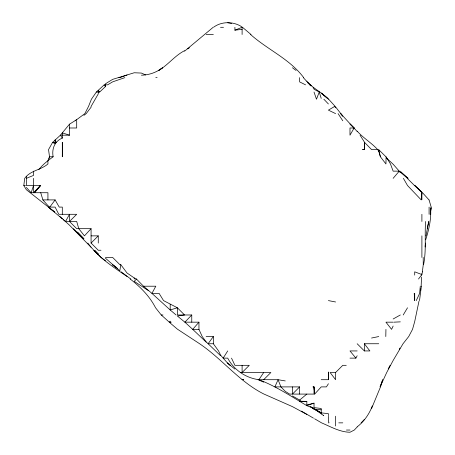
<?xml version="1.0" encoding="UTF-8"?>
<svg xmlns="http://www.w3.org/2000/svg" width="455" height="455" viewBox="0 0 455 455"><rect width="100%" height="100%" fill="white"/><g stroke="black" fill="none" stroke-linecap="round" stroke-linejoin="round"><path stroke-width="0.68" d="M421.54 277.055L421.142 286.212M421.558 275.099L421.575 273.791M385.795 336.552L385.937 329.363M364.364 149.536L362.521 149.57L364.364 149.57L364.54 142.375L371.553 149.57L377.65 149.57L378.748 151.259L380.391 156.759L385.937 163.954L386.085 156.759L390.481 163.954L393.131 171.143L399.251 171.143L400.32 172.746M430.47 211.023L430.379 214.294L430.976 207.753L430.254 214.294L431.192 207.099L429.088 200.029M425.596 221.483C424.509 235.861 426.477 250.375 423.571 264.634M425.22 246.331L425.459 243.061L425.192 246.985M420.278 286.212L419.629 293.401L416.257 300.596M421.37 286.212L419.521 300.596M65.537 221.483L69.501 214.294L69.501 221.483L76.696 228.677L91.074 228.677L84.431 235.866L78.772 228.677L76.696 221.483L65.537 221.483L48.349 207.099L54.6 211.979L26.35 189.712L23.808 185.526L24.701 178.337C30.32 170.386 40.927 170.107 47.929 163.954L47.929 160.621L49.504 156.759L48.548 149.57L52.604 142.375L60.407 135.186L69.501 124.175L76.696 119.682M422.365 271.828L423.269 264.634L423.195 257.445M420.613 290.136L420.79 288.828M105.463 257.445L112.652 257.445L119.841 264.634L120.774 264.634L119.841 270.731L112.652 264.634L116.525 267.506M425.999 235.866L428.758 221.483L427.205 228.677M418.503 279.017L421.899 274.558L422.433 271.828M49.072 158.721L49.504 156.759L53.138 156.759C51.648 148.99 54.594 141.141 62.307 138.121L62.307 132.86L69.501 135.186L69.501 124.175M418.964 301.25L414.704 321.571L412.526 329.363L408.704 336.552L403.022 343.747L393.131 360.479L386.71 372.514L380.073 386.898L382.695 379.703L380.499 386.898L371.593 408.471M425.692 239.791C428.809 229.906 431.272 219.486 430.669 209.061M47.929 199.91L47.929 192.721L31.133 192.721L33.545 185.526M371.553 407.913L372.253 405.923M314.018 89.243L319.256 92.035L316.481 99.224L314.018 92.035M393.131 326.047L391.59 329.363L385.937 322.168L393.131 322.168M388.206 368.914L390.111 365.32M371.308 408.471C368.101 415.603 363.426 422.075 357.169 426.835M349.98 358.13L355.895 358.13L357.169 355.77M403.21 314.979L407.515 307.785M399.251 349.224L399.962 348.081M227.722 350.936L223.166 358.13L227.722 363.289L234.911 369.096M328.402 383.753L326.411 386.898L321.213 386.898L314.661 394.087L314.018 386.955L312.943 386.898L314.018 386.898L314.661 394.087M263.678 372.514L258.935 379.703C245.791 378.008 233.876 369.915 227.722 358.13L223.166 358.13L220.527 355.042L218.554 350.936L213.338 343.747L213.338 336.552L206.143 336.552M124.863 77.651L112.652 81.849L107.596 84.84L104.206 84.84L96.369 92.035L91.409 99.224L88.532 106.419L84.869 113.608L75.143 120.802M213.338 336.552L208.117 343.747L220.527 355.673M40.734 192.721L42.889 199.91L47.929 205.597L49.794 207.099L55.118 199.91L59.224 207.099L62.307 207.099L62.307 214.294M38.846 169.635C42.69 164.471 48.025 160.592 53.138 156.759M393.131 178.337L399.251 171.143L393.131 164.227M120.774 264.634L127.036 273.011L134.231 277.954L136.432 279.017L143.507 286.212L151.942 293.401L159.096 293.401L163.544 300.596L177.376 307.785L184.571 314.979L177.376 316.015L184.872 322.168L198.954 322.168L192.721 329.363L206.143 342.109M130.215 279.017C140.419 286.946 149.604 296.177 155.564 307.785L161.269 314.979L169.283 322.168L170.187 321.173L170.187 323.022L177.376 329.141L198.954 343.309C221.858 358.54 238.847 381.381 263.678 393.933L292.446 406.639L306.829 414.431M136.432 279.017L134.231 281.372L148.609 290.728M357.169 426.995L354.297 430.043L349.98 432.25C339.777 432.096 330.745 426.699 321.554 422.854L314.621 418.788M361.099 422.854L364.364 419.442M143.507 286.212L155.803 286.212L151.942 293.401L170.187 309.957L177.376 307.785L177.376 314.979L191.76 314.979L184.872 322.168L192.721 329.363L198.954 329.363L202.208 336.552L206.143 341.847L208.117 343.747L213.338 343.747M69.501 221.483L76.696 214.294L58.786 214.294L55.118 207.099L49.794 207.099M100.993 250.25L98.269 250.25L91.074 243.061L98.269 235.866L98.269 243.061M263.678 379.703L270.873 372.514L240.45 372.514M299.64 394.087L299.64 386.898L292.446 394.087L292.446 386.898M335.597 372.514L330.12 372.514L335.597 379.703L335.597 372.514L342.786 365.32L346.249 365.32M96.369 92.035L99.651 92.035L105.463 86.569L105.463 83.794L112.652 79.363L134.231 72.76L141.42 73.073L145.611 74.944M292.446 395.969L299.64 400.059L306.829 394.087M184.571 51.176L213.338 27.163M83.885 115.371L86.188 113.608L91.074 107.226L91.074 106.419L98.269 93.901L98.269 90.266L99.651 92.035M162.452 67.852L158.664 70.457C168.151 64.906 174.743 55.686 184.571 50.676M187.699 48.884L189.439 47.758M162.401 67.852C156.366 72.516 149.052 75.001 141.42 75.2M393.131 318.995L400.32 314.979M213.935 26.987C222.125 21.146 233.87 21.385 242.106 27.027M234.911 27.306L234.911 30.166L242.106 27.306L242.106 34.5M127.036 74.99L119.841 77.651L118.914 77.651M323.408 415.665L323.761 415.665L321.213 413.862L321.213 408.471L314.018 407.617L314.018 403.153L306.829 405.667C291.263 396.368 275.929 386.193 258.935 379.703L278.062 379.703L285.257 380.932M306.829 404.961L314.018 403.153M371.553 338.037L378.748 336.552M234.911 30.166L242.106 29.359M393.967 322.168L400.32 321.861M220.527 27.306L223.496 27.306M206.143 34.5L213.338 34.5M155.803 77.651L157.106 77.651M69.501 127.991L76.696 127.991L76.696 120.802M69.501 135.186L60.407 135.186L62.307 138.121M26.35 178.337L33.545 175.397L33.545 171.143M23.808 185.526L25.423 185.526M42.889 199.91L55.118 199.91M91.074 235.866L98.269 235.866M161.269 314.979L162.992 314.979M169.283 322.168L171.262 322.168M364.364 343.747L369.87 350.936L364.364 350.936L364.364 343.747L378.748 343.747M357.169 350.936L349.98 350.936L355.895 358.13M321.213 379.703L328.402 379.703L328.402 372.122L328.402 379.703M299.64 386.898L274.888 386.898L278.062 379.703L280.94 386.898L285.257 391.34L289.579 394.087L314.018 394.087L314.018 386.898M306.829 401.355L299.663 401.282L306.829 401.355L306.829 405.667L314.018 408.471L312.221 407.361M328.402 422.854L328.971 422.854L328.402 420.682L328.402 416.302M338.776 422.854L342.786 422.854M346.437 430.043L349.98 430.043M321.213 409.813L314.018 409.102L310.043 406.451M312.727 408.471L321.213 412.884L328.402 413.646L328.402 415.665M227.722 22.75L231.64 23.489M328.402 300.596L335.597 301.983M421.899 274.558L414.704 271.828L414.704 275.104M258.076 379.703L263.678 382.154M335.597 113.608L328.402 110.133L334.721 106.419L335.597 107.812M305.555 84.84L299.64 81.906L299.64 77.651M313.427 418.134L301.438 411.11M321.213 412.884L314.018 408.681L321.213 413.862M319 411.815L315.127 409.284L319.552 412.185M112.652 265.1L117.629 268.473M127.036 276.515L119.841 271.567C110.656 265.168 101.334 258.764 93.935 250.25M130.761 279.017L121.178 271.828M311.14 406.906L312.221 407.691M105.463 260.704L100.993 257.445L94.469 250.25L98.269 254.009M112.806 264.634L105.463 258.218M292.446 67.727L296.068 70.457M250.574 34.5C267.642 49.76 289.761 58.94 303.712 77.651M400.838 172.257L408.22 178.337M251.012 34.5L242.487 27.306M327.378 98.32L321.213 93.133L328.402 98.934L335.187 106.419M176.085 314.979L170.187 309.957L170.187 304.293M299.64 400.059L301.051 401.282M63.359 219.657L69.501 225.191L93.457 249.744M328.402 99.184C321.964 92.194 312.79 88.566 306.829 81.092M93.616 250.25L98.269 254.356M414.704 185.72L407.515 178.61M227.722 363.073L230.219 365.32L227.722 362.965M400.838 172.303L407.515 178.337L400.32 171.211M421.899 192.158L414.704 185.526L421.899 192.545L414.795 185.526M386.432 158.01L392.847 163.954M59.935 216.517L62.307 218.741M310.799 85.716L307.699 82.685M73.357 228.677L83.885 238.966M378.748 151.259L378.748 149.695L385.937 156.759M377.65 149.57C371.422 142.751 363.283 138.081 357.169 131.148M307.768 82.554L311.095 85.813M94.731 250.75L98.269 254.231M83.885 238.648L77.572 232.044M313.046 87.758L314.018 88.731M357.169 343.747L364.364 350.936M323.863 99.224L328.402 103.968M422.49 192.721L429.019 199.91M26.35 187.42L31.133 192.721M303.371 77.651L306.829 81.496M357.169 131.478L340.687 113.608L342.786 116.162L335.597 106.919M87.821 243.061L91.074 247.19M104.206 84.84L105.463 86.569M338.088 113.608L342.786 120.802M360.064 135.186L364.364 142.011M403.392 178.337L407.515 185.526L421.211 199.91L421.899 192.721L421.899 199.756M231.51 358.13L234.911 365.32L249.294 365.32L242.106 372.514L242.106 365.32M319.256 92.035L321.213 98.411M378.748 149.695L380.391 156.759M429.088 207.099L429.088 214.294M421.899 214.294L421.899 221.483M421.899 235.866L421.899 257.445M364.364 142.375L364.364 149.57M335.597 416.211L335.597 425.999M198.954 322.168L198.954 329.363M191.76 314.979L191.76 322.168M134.231 277.954L134.231 279.017M91.074 228.677L91.074 243.061M33.545 178.337L33.545 192.721L40.376 185.526L34.455 192.721L40.734 185.526L26.35 185.526L26.35 176.267M62.403 149.57L62.307 156.759L62.307 142.375L62.403 149.57M354.132 127.991L349.98 135.186L349.98 127.991L354.132 127.991L349.98 124.005L354.126 127.991M243.635 379.703L242.106 379.703L243.635 379.703M56.141 142.375L52.604 142.375L55.118 143.803L55.118 139.799L56.141 142.375M414.704 293.401L414.209 293.401L414.704 300.596L414.704 293.401M310.998 85.824L309.991 84.84L310.998 85.83"/></g></svg>
